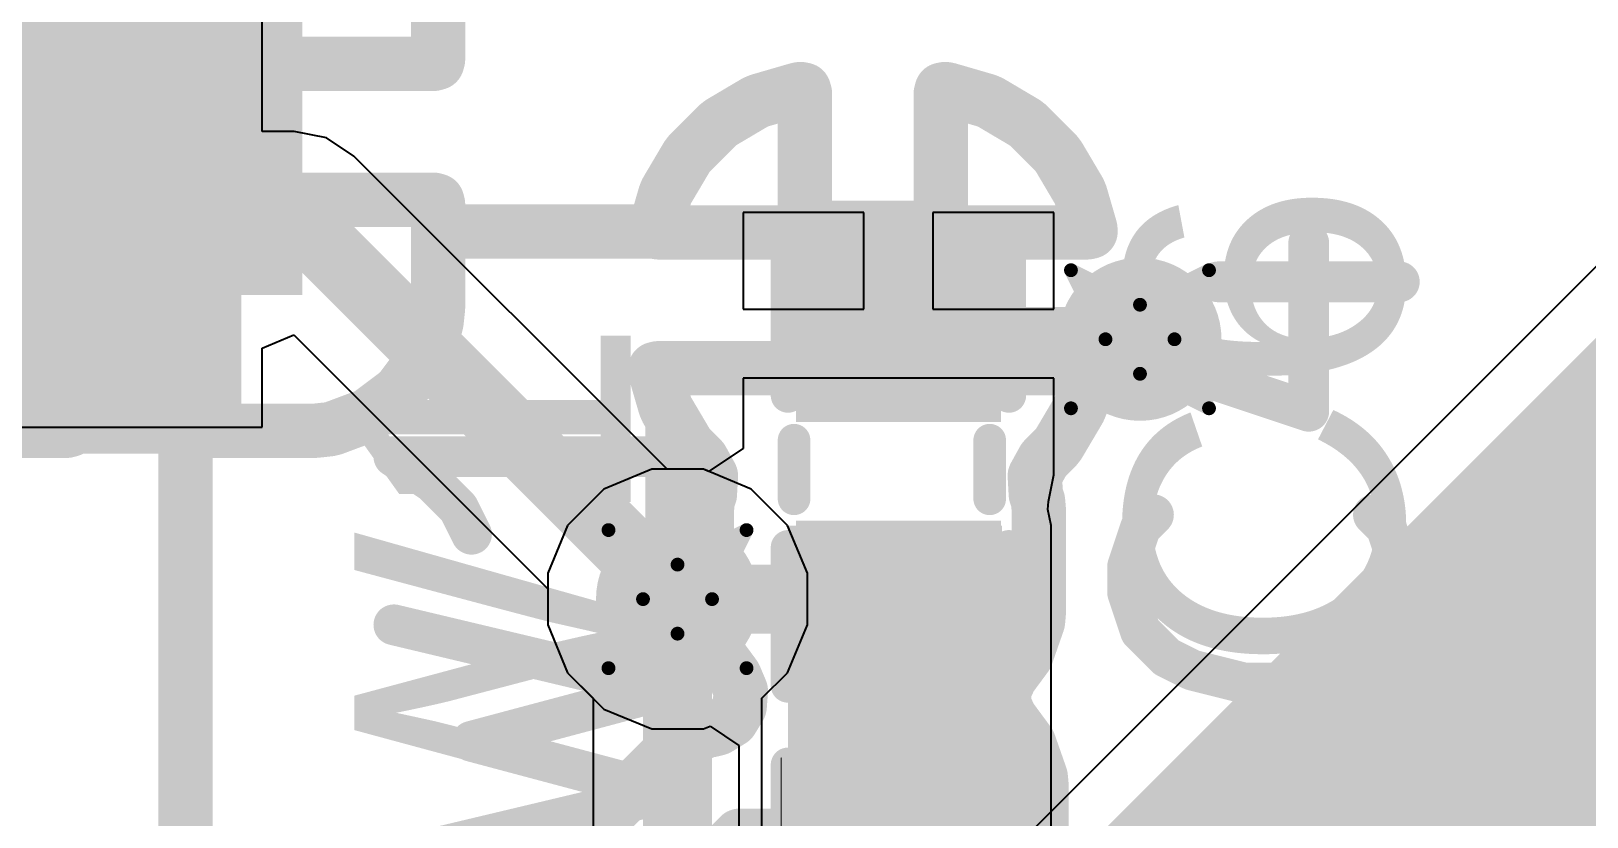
# Model space of a CAD drawing. Header units: inches. Extents: x 0 to 12.4, y -0.6 to 2.2.
# Drawn here: x 0.1153 to 0.3407, y 0.5648 to 0.6786 of the extents above; entities that cross this region are included whole.
import ezdxf

# ---------------------------------------------------------------- set-up
doc = ezdxf.new("R2010")
doc.units = ezdxf.units.IN
doc.header["$MEASUREMENT"] = 0
for name, color, linetype in [('Bottom Layer', 5, 'Continuous'), ('Dimension', 6, 'Continuous'), ('Drill Drawing', 1, 'Continuous'), ('Mechanical 4', 56, 'Continuous'), ('Top Layer', 1, 'Continuous'), ('Top Overlay', 2, 'Continuous'), ('Top Paste', 8, 'Continuous'), ('Top Solder', 216, 'Continuous'), ('Via Holes', 16, 'Continuous')]:
    doc.layers.add(name, color=color, linetype=linetype)
doc.styles.add('Arial', font='', dxfattribs={"height": 0.2})
doc.styles.get('Arial').set_extended_font_data('Arial')

# ---------------------------------------------------------------- blocks, each defined once
blk = doc.blocks.new('YTS_B003_2A_18')
at = {"layer": 'Top Layer'}
blk.add_hatch(color=1, dxfattribs=at).paths.add_polyline_path([(0.05905515, -0.02066925), (0.10629925, -0.02066925), (0.10629925, -0.06791335), (0.05905515, -0.06791335)])
at = {"layer": 'Top Paste'}
blk.add_hatch(color=8, dxfattribs=at).paths.add_polyline_path([(0.05905515, -0.02066925), (0.10629925, -0.02066925), (0.10629925, -0.06791335), (0.05905515, -0.06791335)])
at = {"layer": 'Top Solder'}
blk.add_hatch(color=216, dxfattribs=at).paths.add_polyline_path([(0.05505515, -0.01666925), (0.11029925, -0.01666925), (0.11029925, -0.07191335), (0.05505515, -0.07191335)])
blk = doc.blocks.new('R___0402_23')
at = {"layer": 'Top Layer'}
for points in [[(-0.0275, -0.0125), (-0.0275, 0.0125), (-0.0095, 0.0125), (-0.0095, -0.0125)], [(0.0095, -0.0125), (0.0095, 0.0125), (0.0275, 0.0125), (0.0275, -0.0125)]]:
    blk.add_hatch(color=1, dxfattribs=at).paths.add_polyline_path(points)
at = {"layer": 'Top Paste'}
for points in [[(-0.0275, -0.0125), (-0.0275, 0.0125), (-0.0095, 0.0125), (-0.0095, -0.0125)], [(0.0095, -0.0125), (0.0095, 0.0125), (0.0275, 0.0125), (0.0275, -0.0125)]]:
    blk.add_hatch(color=8, dxfattribs=at).paths.add_polyline_path(points)
at = {"layer": 'Top Solder'}
for points in [[(-0.0296654, -0.0146654), (-0.0296654, 0.0146654), (-0.0073346, 0.0146654), (-0.0073346, -0.0146654)], [(0.0073346, -0.0146654), (0.0073346, 0.0146654), (0.0296654, 0.0146654), (0.0296654, -0.0146654)]]:
    blk.add_hatch(color=216, dxfattribs=at).paths.add_polyline_path(points)
at = {"layer": 'Top Overlay'}
for points, const_width in [([(-0.031, -0.016), (-0.031, 0.016)], 0.005), ([(0.031, 0.016), (-0.031, 0.016)], 0.005), ([(0.031, -0.016), (0.031, 0.016)], 0.005), ([(0.031, -0.016), (-0.031, -0.016)], 0.005), ([(0.032, -0.017), (-0.032, -0.017)], 0.000127)]:
    blk.add_lwpolyline(points, dxfattribs=dict(at, const_width=const_width))
for points, const_width in [([(-0.03225, 0.016, 1), (-0.02975, 0.016, 1)], 0.0025), ([(-0.03225, 0.016, 1), (-0.02975, 0.016, 1)], 0.0025), ([(0.02975, 0.016, 1), (0.03225, 0.016, 1)], 0.0025), ([(0.02975, 0.016, 1), (0.03225, 0.016, 1)], 0.0025), ([(-0.03225, -0.016, 1), (-0.02975, -0.016, 1)], 0.0025), ([(-0.03225, -0.016, 1), (-0.02975, -0.016, 1)], 0.0025), ([(0.02975, -0.016, 1), (0.03225, -0.016, 1)], 0.0025), ([(0.02975, -0.016, 1), (0.03225, -0.016, 1)], 0.0025), ([(-0.0320317, -0.017, 1), (-0.0319683, -0.017, 1)], 6.35e-05), ([(0.0319683, -0.017, 1), (0.0320317, -0.017, 1)], 6.35e-05)]:
    blk.add_lwpolyline(points, format="xyb", close=True, dxfattribs=dict(at, const_width=const_width))
blk = doc.blocks.new('C___0402_63')
at = {"layer": 'Top Layer'}
for points in [[(-0.0275, -0.0125), (-0.0275, 0.0125), (-0.0095, 0.0125), (-0.0095, -0.0125)], [(0.0095, -0.0125), (0.0095, 0.0125), (0.0275, 0.0125), (0.0275, -0.0125)]]:
    blk.add_hatch(color=1, dxfattribs=at).paths.add_polyline_path(points)
at = {"layer": 'Top Paste'}
for points in [[(-0.0275, -0.0125), (-0.0275, 0.0125), (-0.0095, 0.0125), (-0.0095, -0.0125)], [(0.0095, -0.0125), (0.0095, 0.0125), (0.0275, 0.0125), (0.0275, -0.0125)]]:
    blk.add_hatch(color=8, dxfattribs=at).paths.add_polyline_path(points)
at = {"layer": 'Top Solder'}
for points in [[(-0.0298622, -0.0148622), (-0.0298622, 0.0148622), (-0.0071378, 0.0148622), (-0.0071378, -0.0148622)], [(0.0071378, -0.0148622), (0.0071378, 0.0148622), (0.0298622, 0.0148622), (0.0298622, -0.0148622)]]:
    blk.add_hatch(color=216, dxfattribs=at).paths.add_polyline_path(points)
at = {"layer": 'Top Overlay', "const_width": 0.005}
for points in [[(-0.011, 0.016), (-0.031, 0.016)], [(-0.031, -0.016), (-0.031, 0.016)], [(0.031, 0.016), (0.011, 0.016)], [(0.031, -0.016), (0.031, 0.016)], [(-0.011, -0.016), (-0.031, -0.016)], [(0.031, -0.016), (0.011, -0.016)]]:
    blk.add_lwpolyline(points, dxfattribs=at)
at = {"layer": 'Top Overlay', "const_width": 0.0025}
for points in [[(-0.03225, 0.016, 1), (-0.02975, 0.016, 1)], [(-0.03225, 0.016, 1), (-0.02975, 0.016, 1)], [(-0.01225, 0.016, 1), (-0.00975, 0.016, 1)], [(0.00975, 0.016, 1), (0.01225, 0.016, 1)], [(0.02975, 0.016, 1), (0.03225, 0.016, 1)], [(0.02975, 0.016, 1), (0.03225, 0.016, 1)], [(-0.03225, -0.016, 1), (-0.02975, -0.016, 1)], [(-0.03225, -0.016, 1), (-0.02975, -0.016, 1)], [(-0.01225, -0.016, 1), (-0.00975, -0.016, 1)], [(0.00975, -0.016, 1), (0.01225, -0.016, 1)], [(0.02975, -0.016, 1), (0.03225, -0.016, 1)], [(0.02975, -0.016, 1), (0.03225, -0.016, 1)]]:
    blk.add_lwpolyline(points, format="xyb", close=True, dxfattribs=at)

msp = doc.modelspace()

# ---------------------------------------------------------------- hatches: boundary and pattern name
at = {"layer": 'Bottom Layer'}
h = msp.add_hatch(color=5, dxfattribs=at)
edge = h.paths.add_edge_path()
edge.add_arc((0.276, 0.634), 0.011811, 0, 360)
h = msp.add_hatch(color=5, dxfattribs=at)
edge = h.paths.add_edge_path()
edge.add_arc((0.209, 0.5963582), 0.011811, 0, 360)
at = {"layer": 'Dimension'}
msp.add_hatch(color=6, dxfattribs=at).paths.add_polyline_path([(0.10737605, 0.68767385), (0.15462015, 0.68767385), (0.15462015, 0.64042975), (0.10737605, 0.64042975)])
msp.add_hatch(color=6, dxfattribs=at).paths.add_polyline_path([(0.10737605, 0.68767385), (0.15462015, 0.68767385), (0.15462015, 0.64042975), (0.10737605, 0.64042975)])
at = {"layer": 'Top Layer'}
h = msp.add_hatch(color=1, dxfattribs=at)
edge = h.paths.add_edge_path()
edge.add_arc((0.276, 0.634), 0.011811, 0, 360)
h = msp.add_hatch(color=1, dxfattribs=at)
edge = h.paths.add_edge_path()
edge.add_arc((0.209, 0.5963582), 0.011811, 0, 360)
msp.add_hatch(color=1, dxfattribs=at).paths.add_polyline_path([(0.225, 0.549), (0.256, 0.549), (0.256, 0.607), (0.225, 0.607)])
at = {"layer": 'Via Holes'}
h = msp.add_hatch(color=7, dxfattribs=at)
edge = h.paths.add_edge_path()
edge.add_arc((0.276, 0.634), 0.0059055, 0, 360)
h = msp.add_hatch(color=7, dxfattribs=at)
edge = h.paths.add_edge_path()
edge.add_arc((0.209, 0.5963582), 0.0059055, 0, 360)

# ---------------------------------------------------------------- linework, layer by layer
at = {"layer": 'Bottom Layer'}
for p, q in [((0.4781573, 0.7806371), (0.2458914, 0.5483712)), ((0.2052583, 0.6151692), (0.1983444, 0.6123054)), ((0.2127417, 0.6151692), (0.2052583, 0.6151692)), ((0.2196556, 0.6123054), (0.2127417, 0.6151692)), ((0.1983444, 0.6123054), (0.1930528, 0.6070138)), ((0.2249472, 0.6070138), (0.2196556, 0.6123054)), ((0.1930528, 0.6070138), (0.190189, 0.6000999)), ((0.227811, 0.6000999), (0.2249472, 0.6070138)), ((0.190189, 0.6000999), (0.190189, 0.5926165)), ((0.227811, 0.5926165), (0.227811, 0.6000999)), ((0.190189, 0.5926165), (0.1930528, 0.5857026)), ((0.2249472, 0.5857026), (0.227811, 0.5926165)), ((0.1930528, 0.5857026), (0.1967649, 0.5819905)), ((0.2212351, 0.5819905), (0.2249472, 0.5857026)), ((0.1967649, 0.5819905), (0.1967649, 0.395)), ((0.2212351, 0.4000679), (0.2212351, 0.5819905))]:
    msp.add_line(p, q, dxfattribs=at)
for points, const_width in [([(0.2719431, 0.5223195), (0.515, 0.7653764)], 0.0590551), ([(0.209, 0.395), (0.209, 0.5963582)], 0.01)]:
    msp.add_lwpolyline(points, dxfattribs=dict(at, const_width=const_width))
at = {"layer": 'Bottom Layer', "const_width": 0.005}
msp.add_lwpolyline([(0.2065, 0.5963582, 1), (0.2115, 0.5963582, 1)], format="xyb", close=True, dxfattribs=at)
at = {"layer": 'Dimension', "const_width": 0.007874}
for points in [[(0.1211557, 0.674537), (0.1211557, 0.7067161)], [(0.1408407, 0.674537), (0.1408407, 0.7067161)], [(0.1743053, 0.674537), (0.1743053, 0.6894265)], [(0.1210198, 0.6740301), (0.1211557, 0.674537)], [(0.1211557, 0.674537), (0.1408407, 0.674537)], [(0.1211557, 0.674537), (0.1408407, 0.674537)], [(0.1408407, 0.674537), (0.1409765, 0.6740301)], [(0.1741694, 0.6740301), (0.1743053, 0.674537)], [(0.0883339, 0.6738943), (0.1205129, 0.6738943)], [(0.1205129, 0.6738943), (0.1210198, 0.6740301)], [(0.1409765, 0.6740301), (0.1414835, 0.6738943)], [(0.1414835, 0.6738943), (0.1736625, 0.6738943)], [(0.1736625, 0.6738943), (0.1741694, 0.6740301)], [(0.220813, 0.6685482), (0.2263917, 0.6701689)], [(0.2263917, 0.6701689), (0.2268086, 0.670245)], [(0.2268086, 0.670245), (0.2273089, 0.6701455)], [(0.2273089, 0.6701455), (0.2274549, 0.669628)], [(0.2471399, 0.6696282), (0.2472858, 0.6701456)], [(0.2472858, 0.6701456), (0.2477862, 0.6702451)], [(0.2477862, 0.6702451), (0.248203, 0.6701689)], [(0.248203, 0.6701689), (0.2537817, 0.6685482)], [(0.2153029, 0.6653782), (0.2202537, 0.6683061)], [(0.2202537, 0.6683061), (0.220813, 0.6685482)], [(0.2274549, 0.6501276), (0.2274549, 0.669628)], [(0.2471399, 0.6501276), (0.2471399, 0.6696282)], [(0.2537817, 0.6685482), (0.2543411, 0.6683061)], [(0.2543411, 0.6683061), (0.2592919, 0.6653782)], [(0.2107541, 0.6609374), (0.2148211, 0.6650045)], [(0.2148211, 0.6650045), (0.2153029, 0.6653782)], [(0.2592919, 0.6653782), (0.2597736, 0.6650045)], [(0.2597736, 0.6650045), (0.2638407, 0.6609374)], [(0.2074524, 0.6555048), (0.2103804, 0.6604557)], [(0.2103804, 0.6604557), (0.2107541, 0.6609374)], [(0.2638407, 0.6609374), (0.2642144, 0.6604557)], [(0.2642144, 0.6604557), (0.2671423, 0.6555048)], [(0.2057824, 0.6500304), (0.2072105, 0.6549457)], [(0.2072105, 0.6549457), (0.2074524, 0.6555048)], [(0.2671423, 0.6555048), (0.2673843, 0.6549457)], [(0.2673843, 0.6549457), (0.2688123, 0.6500304)], [(0.0883339, 0.6542092), (0.1205129, 0.6542092)], [(0.1205129, 0.6542092), (0.1210198, 0.6540734)], [(0.1210198, 0.6540734), (0.1211557, 0.6535665)], [(0.1211557, 0.6213874), (0.1211557, 0.6535665)], [(0.1408407, 0.6535665), (0.1409765, 0.6540734)], [(0.1408407, 0.6213874), (0.1408407, 0.6535665)], [(0.1409765, 0.6540734), (0.1414835, 0.6542092)], [(0.1414835, 0.6542092), (0.1736625, 0.6542092)], [(0.1736625, 0.6542092), (0.1741694, 0.6540734)], [(0.1741694, 0.6540734), (0.1743053, 0.6535665)], [(0.1743053, 0.6495868), (0.1743053, 0.6535665)], [(0.2057598, 0.6495868), (0.2057824, 0.6500304)], [(0.227319, 0.6496207), (0.2274549, 0.6501276)], [(0.2274549, 0.6501276), (0.2471399, 0.6501276)], [(0.2274549, 0.6501276), (0.2471399, 0.6501276)], [(0.2471399, 0.6501276), (0.2472757, 0.6496207)], [(0.2688123, 0.6500304), (0.268835, 0.6495868)], [(0.1743053, 0.638677), (0.1743053, 0.6495868)], [(0.1743053, 0.6495868), (0.2057598, 0.6495868)], [(0.1743053, 0.6495868), (0.2057598, 0.6495868)], [(0.2057598, 0.6495868), (0.2061921, 0.6494848)], [(0.2061921, 0.6494848), (0.2268121, 0.6494848)], [(0.2268121, 0.6494848), (0.227319, 0.6496207)], [(0.2472757, 0.6496207), (0.2477827, 0.6494848)], [(0.2477827, 0.6494848), (0.2684027, 0.6494848)], [(0.2684027, 0.6494848), (0.268835, 0.6495868)], [(0.1742913, 0.6384173), (0.1743053, 0.638677)], [(0.1739465, 0.6359163), (0.1740858, 0.6365058)], [(0.1740858, 0.6365058), (0.1742913, 0.6384173)], [(0.1721971, 0.6312259), (0.1739465, 0.6359163)], [(0.1688919, 0.6266465), (0.1718658, 0.6306191)], [(0.1718658, 0.6306191), (0.1721971, 0.6312259)], [(0.2057598, 0.6296978), (0.2061921, 0.6297998)], [(0.2057598, 0.6296978), (0.2057824, 0.6292542)], [(0.2061921, 0.6297998), (0.2684027, 0.6297998)], [(0.2684027, 0.6297998), (0.268835, 0.6296978)], [(0.2688123, 0.6292542), (0.268835, 0.6296978)], [(0.2057824, 0.6292542), (0.2072105, 0.6243389)], [(0.2673843, 0.6243389), (0.2688123, 0.6292542)], [(0.1644308, 0.6231841), (0.1684034, 0.626158)], [(0.1684034, 0.626158), (0.1688919, 0.6266465)], [(0.1591337, 0.6211034), (0.1638241, 0.6228528)], [(0.1638241, 0.6228528), (0.1644308, 0.6231841)], [(0.2072105, 0.6243389), (0.2074524, 0.6237798)], [(0.2074524, 0.6237798), (0.2103804, 0.6188289)], [(0.2642143, 0.6188287), (0.2671423, 0.6237798)], [(0.2671423, 0.6237798), (0.2673843, 0.6243389)], [(0.1084403, 0.6207446), (0.1205129, 0.6207446)], [(0.1205129, 0.6207446), (0.1210198, 0.6208805)], [(0.1210198, 0.6208805), (0.1211557, 0.6213874)], [(0.1211557, 0.6213874), (0.1408407, 0.6213874)], [(0.1211557, 0.6213874), (0.1408407, 0.6213874)], [(0.1408407, 0.6213874), (0.1409765, 0.6208805)], [(0.1409765, 0.6208805), (0.1414835, 0.6207446)], [(0.1414835, 0.6207446), (0.1563729, 0.6207446)], [(0.1563729, 0.6207446), (0.1566326, 0.6207586)], [(0.1566326, 0.6207586), (0.1585441, 0.6209641)], [(0.1585441, 0.6209641), (0.1591337, 0.6211034)], [(0.2103804, 0.6188289), (0.2107541, 0.6183472)], [(0.2107541, 0.6183472), (0.2125273, 0.6165739)], [(0.2620675, 0.6165739), (0.2638408, 0.6183472)], [(0.2638408, 0.6183472), (0.2642143, 0.6188287)], [(0.2125273, 0.6165739), (0.2138348, 0.6142082)], [(0.26076, 0.6142082), (0.2620675, 0.6165739)], [(0.2136833, 0.6115095), (0.2138348, 0.6142082)], [(0.26076, 0.6142082), (0.2609115, 0.6115095)], [(0.2134698, 0.6108997), (0.2136833, 0.6115095)], [(0.2609115, 0.6115095), (0.261223, 0.6106194)], [(0.213262, 0.609448), (0.2132726, 0.6095611)], [(0.213262, 0.594246), (0.213262, 0.609448)], [(0.2132726, 0.6095617), (0.2133441, 0.6103237)], [(0.2132726, 0.6095611), (0.2132726, 0.6095617)], [(0.2133441, 0.610324), (0.2133718, 0.6106194)], [(0.2133441, 0.6103237), (0.2133441, 0.610324)], [(0.2133718, 0.6106194), (0.2134698, 0.6108994)], [(0.2134698, 0.6108994), (0.2134698, 0.6108997)], [(0.261223, 0.6106194), (0.2613328, 0.609448)], [(0.2613328, 0.594246), (0.2613328, 0.609448)], [(0.2372974, 0.5620832), (0.2372974, 0.601847)], [(0.213262, 0.594246), (0.2132726, 0.5941329)], [(0.2132726, 0.5941324), (0.2132726, 0.5941329)], [(0.2132726, 0.5941324), (0.2133441, 0.5933706)], [(0.2133441, 0.5933706), (0.2133718, 0.5930746)], [(0.261223, 0.5930746), (0.2613328, 0.594246)], [(0.2133718, 0.5930746), (0.2134699, 0.5927942)], [(0.2134699, 0.5927942), (0.21347, 0.5927941)], [(0.21347, 0.5927941), (0.2136779, 0.5921999)], [(0.2136779, 0.5921999), (0.2150985, 0.58814)], [(0.2594963, 0.58814), (0.261223, 0.5930746)], [(0.2150985, 0.58814), (0.2153157, 0.5878457)], [(0.2153157, 0.5878457), (0.2172811, 0.5851827)], [(0.2571787, 0.5849999), (0.2594963, 0.58814)], [(0.2172811, 0.5851827), (0.2181706, 0.5830745)], [(0.2563341, 0.583128), (0.2571787, 0.5849999)], [(0.2180017, 0.5807925), (0.2181706, 0.5830745)], [(0.2563341, 0.5810741), (0.2563341, 0.583128)], [(0.2168116, 0.5788382), (0.2180017, 0.5807925)], [(0.2563341, 0.5810741), (0.2571788, 0.579202)], [(0.2146792, 0.5775815), (0.2148618, 0.5776408)], [(0.2148618, 0.5776408), (0.2168116, 0.5788382)], [(0.2571788, 0.579202), (0.2599108, 0.5755003)], [(0.2089651, 0.5751732), (0.2094, 0.5753948)], [(0.2094, 0.5753948), (0.2100524, 0.5757946)], [(0.2100524, 0.5757946), (0.2104476, 0.5760817)], [(0.2104476, 0.5760817), (0.2104479, 0.5760819)], [(0.2104479, 0.5760819), (0.2107585, 0.5763075)], [(0.2107585, 0.5763075), (0.2111236, 0.5764261)], [(0.2111236, 0.5764261), (0.2111239, 0.5764263)], [(0.2111239, 0.5764263), (0.2115883, 0.5765772)], [(0.2115883, 0.5765772), (0.2122955, 0.5768701)], [(0.2122955, 0.5768701), (0.2127304, 0.5770917)], [(0.2127304, 0.5770917), (0.2127305, 0.5770918)], [(0.2127305, 0.5770918), (0.2130728, 0.5772661)], [(0.2130728, 0.5772661), (0.2134521, 0.5773263)], [(0.2134521, 0.5773263), (0.2134525, 0.5773263)], [(0.2134525, 0.5773263), (0.2139345, 0.5774027)], [(0.2139345, 0.5774027), (0.2146792, 0.5775815)], [(0.2599108, 0.5755003), (0.2616179, 0.5706218)], [(0.1668701, 0.5332462), (0.2077341, 0.5741102)], [(0.2077341, 0.5741102), (0.2077342, 0.5741103)], [(0.2077342, 0.5741103), (0.2083507, 0.5747269)], [(0.2083507, 0.5747269), (0.208351, 0.5747271)], [(0.208351, 0.5747271), (0.2086225, 0.5749986)], [(0.2086225, 0.5749986), (0.2089648, 0.575173)], [(0.2089648, 0.575173), (0.2089651, 0.5751732)], [(0.2616179, 0.5706218), (0.2617265, 0.5694634)], [(0.2617265, 0.554703), (0.2617265, 0.5694634)], [(0.1546202, 0.4986974), (0.2180061, 0.5620832)], [(0.2180061, 0.5620832), (0.2372974, 0.5620832)]]:
    msp.add_lwpolyline(points, dxfattribs=at)
at = {"layer": 'Dimension', "const_width": 0.003937}
for points in [[(0.1191872, 0.674537, 1), (0.1231242, 0.674537, 1)], [(0.1191872, 0.674537, 1), (0.1231242, 0.674537, 1)], [(0.1191872, 0.674537, 1), (0.1231242, 0.674537, 1)], [(0.1191872, 0.674537, 1), (0.1231242, 0.674537, 1)], [(0.1388722, 0.674537, 1), (0.1428092, 0.674537, 1)], [(0.1388722, 0.674537, 1), (0.1428092, 0.674537, 1)], [(0.1388722, 0.674537, 1), (0.1428092, 0.674537, 1)], [(0.1388722, 0.674537, 1), (0.1428092, 0.674537, 1)], [(0.1723368, 0.674537, 1), (0.1762738, 0.674537, 1)], [(0.1723368, 0.674537, 1), (0.1762738, 0.674537, 1)], [(0.1185444, 0.6738943, 1), (0.1224814, 0.6738943, 1)], [(0.1185444, 0.6738943, 1), (0.1224814, 0.6738943, 1)], [(0.1190513, 0.6740301, 1), (0.1229883, 0.6740301, 1)], [(0.1190513, 0.6740301, 1), (0.1229883, 0.6740301, 1)], [(0.139008, 0.6740301, 1), (0.142945, 0.6740301, 1)], [(0.139008, 0.6740301, 1), (0.142945, 0.6740301, 1)], [(0.139515, 0.6738943, 1), (0.143452, 0.6738943, 1)], [(0.139515, 0.6738943, 1), (0.143452, 0.6738943, 1)], [(0.171694, 0.6738943, 1), (0.175631, 0.6738943, 1)], [(0.171694, 0.6738943, 1), (0.175631, 0.6738943, 1)], [(0.1722009, 0.6740301, 1), (0.1761379, 0.6740301, 1)], [(0.1722009, 0.6740301, 1), (0.1761379, 0.6740301, 1)], [(0.2244232, 0.6701689, 1), (0.2283602, 0.6701689, 1)], [(0.2244232, 0.6701689, 1), (0.2283602, 0.6701689, 1)], [(0.2248401, 0.670245, 1), (0.2287771, 0.670245, 1)], [(0.2248401, 0.670245, 1), (0.2287771, 0.670245, 1)], [(0.2253404, 0.6701455, 1), (0.2292774, 0.6701455, 1)], [(0.2253404, 0.6701455, 1), (0.2292774, 0.6701455, 1)], [(0.2453173, 0.6701456, 1), (0.2492543, 0.6701456, 1)], [(0.2453173, 0.6701456, 1), (0.2492543, 0.6701456, 1)], [(0.2458177, 0.6702451, 1), (0.2497547, 0.6702451, 1)], [(0.2458177, 0.6702451, 1), (0.2497547, 0.6702451, 1)], [(0.2462345, 0.6701689, 1), (0.2501715, 0.6701689, 1)], [(0.2462345, 0.6701689, 1), (0.2501715, 0.6701689, 1)], [(0.2182852, 0.6683061, 1), (0.2222222, 0.6683061, 1)], [(0.2182852, 0.6683061, 1), (0.2222222, 0.6683061, 1)], [(0.2188445, 0.6685482, 1), (0.2227815, 0.6685482, 1)], [(0.2188445, 0.6685482, 1), (0.2227815, 0.6685482, 1)], [(0.2254864, 0.669628, 1), (0.2294234, 0.669628, 1)], [(0.2254864, 0.669628, 1), (0.2294234, 0.669628, 1)], [(0.2451714, 0.6696282, 1), (0.2491084, 0.6696282, 1)], [(0.2451714, 0.6696282, 1), (0.2491084, 0.6696282, 1)], [(0.2518132, 0.6685482, 1), (0.2557502, 0.6685482, 1)], [(0.2518132, 0.6685482, 1), (0.2557502, 0.6685482, 1)], [(0.2523726, 0.6683061, 1), (0.2563096, 0.6683061, 1)], [(0.2523726, 0.6683061, 1), (0.2563096, 0.6683061, 1)], [(0.2128526, 0.6650045, 1), (0.2167896, 0.6650045, 1)], [(0.2128526, 0.6650045, 1), (0.2167896, 0.6650045, 1)], [(0.2133344, 0.6653782, 1), (0.2172714, 0.6653782, 1)], [(0.2133344, 0.6653782, 1), (0.2172714, 0.6653782, 1)], [(0.2573234, 0.6653782, 1), (0.2612604, 0.6653782, 1)], [(0.2573234, 0.6653782, 1), (0.2612604, 0.6653782, 1)], [(0.2578051, 0.6650045, 1), (0.2617421, 0.6650045, 1)], [(0.2578051, 0.6650045, 1), (0.2617421, 0.6650045, 1)], [(0.2084119, 0.6604557, 1), (0.2123489, 0.6604557, 1)], [(0.2084119, 0.6604557, 1), (0.2123489, 0.6604557, 1)], [(0.2087856, 0.6609374, 1), (0.2127226, 0.6609374, 1)], [(0.2087856, 0.6609374, 1), (0.2127226, 0.6609374, 1)], [(0.2618722, 0.6609374, 1), (0.2658092, 0.6609374, 1)], [(0.2618722, 0.6609374, 1), (0.2658092, 0.6609374, 1)], [(0.2622459, 0.6604557, 1), (0.2661829, 0.6604557, 1)], [(0.2622459, 0.6604557, 1), (0.2661829, 0.6604557, 1)], [(0.205242, 0.6549457, 1), (0.209179, 0.6549457, 1)], [(0.205242, 0.6549457, 1), (0.209179, 0.6549457, 1)], [(0.2054839, 0.6555048, 1), (0.2094209, 0.6555048, 1)], [(0.2054839, 0.6555048, 1), (0.2094209, 0.6555048, 1)], [(0.2651738, 0.6555048, 1), (0.2691108, 0.6555048, 1)], [(0.2651738, 0.6555048, 1), (0.2691108, 0.6555048, 1)], [(0.2654158, 0.6549457, 1), (0.2693528, 0.6549457, 1)], [(0.2654158, 0.6549457, 1), (0.2693528, 0.6549457, 1)], [(0.1185444, 0.6542092, 1), (0.1224814, 0.6542092, 1)], [(0.1185444, 0.6542092, 1), (0.1224814, 0.6542092, 1)], [(0.1190513, 0.6540734, 1), (0.1229883, 0.6540734, 1)], [(0.1190513, 0.6540734, 1), (0.1229883, 0.6540734, 1)], [(0.1191872, 0.6535665, 1), (0.1231242, 0.6535665, 1)], [(0.1191872, 0.6535665, 1), (0.1231242, 0.6535665, 1)], [(0.1388722, 0.6535665, 1), (0.1428092, 0.6535665, 1)], [(0.1388722, 0.6535665, 1), (0.1428092, 0.6535665, 1)], [(0.139008, 0.6540734, 1), (0.142945, 0.6540734, 1)], [(0.139008, 0.6540734, 1), (0.142945, 0.6540734, 1)], [(0.139515, 0.6542092, 1), (0.143452, 0.6542092, 1)], [(0.139515, 0.6542092, 1), (0.143452, 0.6542092, 1)], [(0.171694, 0.6542092, 1), (0.175631, 0.6542092, 1)], [(0.171694, 0.6542092, 1), (0.175631, 0.6542092, 1)], [(0.1722009, 0.6540734, 1), (0.1761379, 0.6540734, 1)], [(0.1722009, 0.6540734, 1), (0.1761379, 0.6540734, 1)], [(0.1723368, 0.6535665, 1), (0.1762738, 0.6535665, 1)], [(0.1723368, 0.6535665, 1), (0.1762738, 0.6535665, 1)], [(0.2038139, 0.6500304, 1), (0.2077509, 0.6500304, 1)], [(0.2038139, 0.6500304, 1), (0.2077509, 0.6500304, 1)], [(0.2254864, 0.6501276, 1), (0.2294234, 0.6501276, 1)], [(0.2254864, 0.6501276, 1), (0.2294234, 0.6501276, 1)], [(0.2254864, 0.6501276, 1), (0.2294234, 0.6501276, 1)], [(0.2254864, 0.6501276, 1), (0.2294234, 0.6501276, 1)], [(0.2451714, 0.6501276, 1), (0.2491084, 0.6501276, 1)], [(0.2451714, 0.6501276, 1), (0.2491084, 0.6501276, 1)], [(0.2451714, 0.6501276, 1), (0.2491084, 0.6501276, 1)], [(0.2451714, 0.6501276, 1), (0.2491084, 0.6501276, 1)], [(0.2668438, 0.6500304, 1), (0.2707808, 0.6500304, 1)], [(0.2668438, 0.6500304, 1), (0.2707808, 0.6500304, 1)], [(0.1723368, 0.6495868, 1), (0.1762738, 0.6495868, 1)], [(0.1723368, 0.6495868, 1), (0.1762738, 0.6495868, 1)], [(0.1723368, 0.6495868, 1), (0.1762738, 0.6495868, 1)], [(0.1723368, 0.6495868, 1), (0.1762738, 0.6495868, 1)], [(0.2037913, 0.6495868, 1), (0.2077283, 0.6495868, 1)], [(0.2037913, 0.6495868, 1), (0.2077283, 0.6495868, 1)], [(0.2037913, 0.6495868, 1), (0.2077283, 0.6495868, 1)], [(0.2037913, 0.6495868, 1), (0.2077283, 0.6495868, 1)], [(0.2042236, 0.6494848, 1), (0.2081606, 0.6494848, 1)], [(0.2042236, 0.6494848, 1), (0.2081606, 0.6494848, 1)], [(0.2248436, 0.6494848, 1), (0.2287806, 0.6494848, 1)], [(0.2248436, 0.6494848, 1), (0.2287806, 0.6494848, 1)], [(0.2253505, 0.6496207, 1), (0.2292875, 0.6496207, 1)], [(0.2253505, 0.6496207, 1), (0.2292875, 0.6496207, 1)], [(0.2453072, 0.6496207, 1), (0.2492442, 0.6496207, 1)], [(0.2453072, 0.6496207, 1), (0.2492442, 0.6496207, 1)], [(0.2458142, 0.6494848, 1), (0.2497512, 0.6494848, 1)], [(0.2458142, 0.6494848, 1), (0.2497512, 0.6494848, 1)], [(0.2664342, 0.6494848, 1), (0.2703712, 0.6494848, 1)], [(0.2664342, 0.6494848, 1), (0.2703712, 0.6494848, 1)], [(0.2668665, 0.6495868, 1), (0.2708035, 0.6495868, 1)], [(0.2668665, 0.6495868, 1), (0.2708035, 0.6495868, 1)], [(0.1723368, 0.638677, 1), (0.1762738, 0.638677, 1)], [(0.1723368, 0.638677, 1), (0.1762738, 0.638677, 1)], [(0.1721173, 0.6365058, 1), (0.1760543, 0.6365058, 1)], [(0.1721173, 0.6365058, 1), (0.1760543, 0.6365058, 1)], [(0.1723228, 0.6384173, 1), (0.1762598, 0.6384173, 1)], [(0.1723228, 0.6384173, 1), (0.1762598, 0.6384173, 1)], [(0.171978, 0.6359163, 1), (0.175915, 0.6359163, 1)], [(0.171978, 0.6359163, 1), (0.175915, 0.6359163, 1)], [(0.1698973, 0.6306191, 1), (0.1738343, 0.6306191, 1)], [(0.1698973, 0.6306191, 1), (0.1738343, 0.6306191, 1)], [(0.1702286, 0.6312259, 1), (0.1741656, 0.6312259, 1)], [(0.1702286, 0.6312259, 1), (0.1741656, 0.6312259, 1)], [(0.2037913, 0.6296978, 1), (0.2077283, 0.6296978, 1)], [(0.2037913, 0.6296978, 1), (0.2077283, 0.6296978, 1)], [(0.2042236, 0.6297998, 1), (0.2081606, 0.6297998, 1)], [(0.2042236, 0.6297998, 1), (0.2081606, 0.6297998, 1)], [(0.2664342, 0.6297998, 1), (0.2703712, 0.6297998, 1)], [(0.2664342, 0.6297998, 1), (0.2703712, 0.6297998, 1)], [(0.2668665, 0.6296978, 1), (0.2708035, 0.6296978, 1)], [(0.2668665, 0.6296978, 1), (0.2708035, 0.6296978, 1)], [(0.2038139, 0.6292542, 1), (0.2077509, 0.6292542, 1)], [(0.2038139, 0.6292542, 1), (0.2077509, 0.6292542, 1)], [(0.2668438, 0.6292542, 1), (0.2707808, 0.6292542, 1)], [(0.2668438, 0.6292542, 1), (0.2707808, 0.6292542, 1)], [(0.1664349, 0.626158, 1), (0.1703719, 0.626158, 1)], [(0.1664349, 0.626158, 1), (0.1703719, 0.626158, 1)], [(0.1669234, 0.6266465, 1), (0.1708604, 0.6266465, 1)], [(0.1669234, 0.6266465, 1), (0.1708604, 0.6266465, 1)], [(0.1618556, 0.6228528, 1), (0.1657926, 0.6228528, 1)], [(0.1618556, 0.6228528, 1), (0.1657926, 0.6228528, 1)], [(0.1624623, 0.6231841, 1), (0.1663993, 0.6231841, 1)], [(0.1624623, 0.6231841, 1), (0.1663993, 0.6231841, 1)], [(0.205242, 0.6243389, 1), (0.209179, 0.6243389, 1)], [(0.205242, 0.6243389, 1), (0.209179, 0.6243389, 1)], [(0.2054839, 0.6237798, 1), (0.2094209, 0.6237798, 1)], [(0.2054839, 0.6237798, 1), (0.2094209, 0.6237798, 1)], [(0.2651738, 0.6237798, 1), (0.2691108, 0.6237798, 1)], [(0.2651738, 0.6237798, 1), (0.2691108, 0.6237798, 1)], [(0.2654158, 0.6243389, 1), (0.2693528, 0.6243389, 1)], [(0.2654158, 0.6243389, 1), (0.2693528, 0.6243389, 1)], [(0.1185444, 0.6207446, 1), (0.1224814, 0.6207446, 1)], [(0.1185444, 0.6207446, 1), (0.1224814, 0.6207446, 1)], [(0.1190513, 0.6208805, 1), (0.1229883, 0.6208805, 1)], [(0.1190513, 0.6208805, 1), (0.1229883, 0.6208805, 1)], [(0.1191872, 0.6213874, 1), (0.1231242, 0.6213874, 1)], [(0.1191872, 0.6213874, 1), (0.1231242, 0.6213874, 1)], [(0.1191872, 0.6213874, 1), (0.1231242, 0.6213874, 1)], [(0.1191872, 0.6213874, 1), (0.1231242, 0.6213874, 1)], [(0.1388722, 0.6213874, 1), (0.1428092, 0.6213874, 1)], [(0.1388722, 0.6213874, 1), (0.1428092, 0.6213874, 1)], [(0.1388722, 0.6213874, 1), (0.1428092, 0.6213874, 1)], [(0.1388722, 0.6213874, 1), (0.1428092, 0.6213874, 1)], [(0.139008, 0.6208805, 1), (0.142945, 0.6208805, 1)], [(0.139008, 0.6208805, 1), (0.142945, 0.6208805, 1)], [(0.139515, 0.6207446, 1), (0.143452, 0.6207446, 1)], [(0.139515, 0.6207446, 1), (0.143452, 0.6207446, 1)], [(0.1544044, 0.6207446, 1), (0.1583414, 0.6207446, 1)], [(0.1544044, 0.6207446, 1), (0.1583414, 0.6207446, 1)], [(0.1546641, 0.6207586, 1), (0.1586011, 0.6207586, 1)], [(0.1546641, 0.6207586, 1), (0.1586011, 0.6207586, 1)], [(0.1565756, 0.6209641, 1), (0.1605126, 0.6209641, 1)], [(0.1565756, 0.6209641, 1), (0.1605126, 0.6209641, 1)], [(0.1571652, 0.6211034, 1), (0.1611022, 0.6211034, 1)], [(0.1571652, 0.6211034, 1), (0.1611022, 0.6211034, 1)], [(0.2084119, 0.6188289, 1), (0.2123489, 0.6188289, 1)], [(0.2084119, 0.6188289, 1), (0.2123489, 0.6188289, 1)], [(0.2087856, 0.6183472, 1), (0.2127226, 0.6183472, 1)], [(0.2087856, 0.6183472, 1), (0.2127226, 0.6183472, 1)], [(0.2618723, 0.6183472, 1), (0.2658093, 0.6183472, 1)], [(0.2618723, 0.6183472, 1), (0.2658093, 0.6183472, 1)], [(0.2622458, 0.6188287, 1), (0.2661828, 0.6188287, 1)], [(0.2622458, 0.6188287, 1), (0.2661828, 0.6188287, 1)], [(0.2105588, 0.6165739, 1), (0.2144958, 0.6165739, 1)], [(0.2105588, 0.6165739, 1), (0.2144958, 0.6165739, 1)], [(0.260099, 0.6165739, 1), (0.264036, 0.6165739, 1)], [(0.260099, 0.6165739, 1), (0.264036, 0.6165739, 1)], [(0.2118663, 0.6142082, 1), (0.2158033, 0.6142082, 1)], [(0.2118663, 0.6142082, 1), (0.2158033, 0.6142082, 1)], [(0.2587915, 0.6142082, 1), (0.2627285, 0.6142082, 1)], [(0.2587915, 0.6142082, 1), (0.2627285, 0.6142082, 1)], [(0.2117148, 0.6115095, 1), (0.2156518, 0.6115095, 1)], [(0.2117148, 0.6115095, 1), (0.2156518, 0.6115095, 1)], [(0.258943, 0.6115095, 1), (0.26288, 0.6115095, 1)], [(0.258943, 0.6115095, 1), (0.26288, 0.6115095, 1)], [(0.2112935, 0.609448, 1), (0.2152305, 0.609448, 1)], [(0.2112935, 0.609448, 1), (0.2152305, 0.609448, 1)], [(0.2113041, 0.6095617, 1), (0.2152411, 0.6095617, 1)], [(0.2113041, 0.6095617, 1), (0.2152411, 0.6095617, 1)], [(0.2113041, 0.6095611, 1), (0.2152411, 0.6095611, 1)], [(0.2113041, 0.6095611, 1), (0.2152411, 0.6095611, 1)], [(0.2113756, 0.610324, 1), (0.2153126, 0.610324, 1)], [(0.2113756, 0.610324, 1), (0.2153126, 0.610324, 1)], [(0.2113756, 0.6103237, 1), (0.2153126, 0.6103237, 1)], [(0.2113756, 0.6103237, 1), (0.2153126, 0.6103237, 1)], [(0.2114033, 0.6106194, 1), (0.2153403, 0.6106194, 1)], [(0.2114033, 0.6106194, 1), (0.2153403, 0.6106194, 1)], [(0.2115013, 0.6108997, 1), (0.2154383, 0.6108997, 1)], [(0.2115013, 0.6108997, 1), (0.2154383, 0.6108997, 1)], [(0.2115013, 0.6108994, 1), (0.2154383, 0.6108994, 1)], [(0.2115013, 0.6108994, 1), (0.2154383, 0.6108994, 1)], [(0.2592545, 0.6106194, 1), (0.2631915, 0.6106194, 1)], [(0.2592545, 0.6106194, 1), (0.2631915, 0.6106194, 1)], [(0.2593643, 0.609448, 1), (0.2633013, 0.609448, 1)], [(0.2593643, 0.609448, 1), (0.2633013, 0.609448, 1)], [(0.2353289, 0.601847, 1), (0.2392659, 0.601847, 1)], [(0.2112935, 0.594246, 1), (0.2152305, 0.594246, 1)], [(0.2112935, 0.594246, 1), (0.2152305, 0.594246, 1)], [(0.2113041, 0.5941329, 1), (0.2152411, 0.5941329, 1)], [(0.2113041, 0.5941329, 1), (0.2152411, 0.5941329, 1)], [(0.2113041, 0.5941324, 1), (0.2152411, 0.5941324, 1)], [(0.2113041, 0.5941324, 1), (0.2152411, 0.5941324, 1)], [(0.2113756, 0.5933706, 1), (0.2153126, 0.5933706, 1)], [(0.2113756, 0.5933706, 1), (0.2153126, 0.5933706, 1)], [(0.2593643, 0.594246, 1), (0.2633013, 0.594246, 1)], [(0.2593643, 0.594246, 1), (0.2633013, 0.594246, 1)], [(0.2114033, 0.5930746, 1), (0.2153403, 0.5930746, 1)], [(0.2114033, 0.5930746, 1), (0.2153403, 0.5930746, 1)], [(0.2115014, 0.5927942, 1), (0.2154384, 0.5927942, 1)], [(0.2115014, 0.5927942, 1), (0.2154384, 0.5927942, 1)], [(0.2115015, 0.5927941, 1), (0.2154385, 0.5927941, 1)], [(0.2115015, 0.5927941, 1), (0.2154385, 0.5927941, 1)], [(0.2117094, 0.5921999, 1), (0.2156464, 0.5921999, 1)], [(0.2117094, 0.5921999, 1), (0.2156464, 0.5921999, 1)], [(0.2592545, 0.5930746, 1), (0.2631915, 0.5930746, 1)], [(0.2592545, 0.5930746, 1), (0.2631915, 0.5930746, 1)], [(0.21313, 0.58814, 1), (0.217067, 0.58814, 1)], [(0.21313, 0.58814, 1), (0.217067, 0.58814, 1)], [(0.2133472, 0.5878457, 1), (0.2172842, 0.5878457, 1)], [(0.2133472, 0.5878457, 1), (0.2172842, 0.5878457, 1)], [(0.2575278, 0.58814, 1), (0.2614648, 0.58814, 1)], [(0.2575278, 0.58814, 1), (0.2614648, 0.58814, 1)], [(0.2153126, 0.5851827, 1), (0.2192496, 0.5851827, 1)], [(0.2153126, 0.5851827, 1), (0.2192496, 0.5851827, 1)], [(0.2552102, 0.5849999, 1), (0.2591472, 0.5849999, 1)], [(0.2552102, 0.5849999, 1), (0.2591472, 0.5849999, 1)], [(0.2162021, 0.5830745, 1), (0.2201391, 0.5830745, 1)], [(0.2162021, 0.5830745, 1), (0.2201391, 0.5830745, 1)], [(0.2543656, 0.583128, 1), (0.2583026, 0.583128, 1)], [(0.2543656, 0.583128, 1), (0.2583026, 0.583128, 1)], [(0.2160332, 0.5807925, 1), (0.2199702, 0.5807925, 1)], [(0.2160332, 0.5807925, 1), (0.2199702, 0.5807925, 1)], [(0.2543656, 0.5810741, 1), (0.2583026, 0.5810741, 1)], [(0.2543656, 0.5810741, 1), (0.2583026, 0.5810741, 1)], [(0.2128933, 0.5776408, 1), (0.2168303, 0.5776408, 1)], [(0.2128933, 0.5776408, 1), (0.2168303, 0.5776408, 1)], [(0.2148431, 0.5788382, 1), (0.2187801, 0.5788382, 1)], [(0.2148431, 0.5788382, 1), (0.2187801, 0.5788382, 1)], [(0.2552103, 0.579202, 1), (0.2591473, 0.579202, 1)], [(0.2552103, 0.579202, 1), (0.2591473, 0.579202, 1)], [(0.2074315, 0.5753948, 1), (0.2113685, 0.5753948, 1)], [(0.2074315, 0.5753948, 1), (0.2113685, 0.5753948, 1)], [(0.2080839, 0.5757946, 1), (0.2120209, 0.5757946, 1)], [(0.2080839, 0.5757946, 1), (0.2120209, 0.5757946, 1)], [(0.2084791, 0.5760817, 1), (0.2124161, 0.5760817, 1)], [(0.2084791, 0.5760817, 1), (0.2124161, 0.5760817, 1)], [(0.2084794, 0.5760819, 1), (0.2124164, 0.5760819, 1)], [(0.2084794, 0.5760819, 1), (0.2124164, 0.5760819, 1)], [(0.20879, 0.5763075, 1), (0.212727, 0.5763075, 1)], [(0.20879, 0.5763075, 1), (0.212727, 0.5763075, 1)], [(0.2091551, 0.5764261, 1), (0.2130921, 0.5764261, 1)], [(0.2091551, 0.5764261, 1), (0.2130921, 0.5764261, 1)], [(0.2091554, 0.5764263, 1), (0.2130924, 0.5764263, 1)], [(0.2091554, 0.5764263, 1), (0.2130924, 0.5764263, 1)], [(0.2096198, 0.5765772, 1), (0.2135568, 0.5765772, 1)], [(0.2096198, 0.5765772, 1), (0.2135568, 0.5765772, 1)], [(0.210327, 0.5768701, 1), (0.214264, 0.5768701, 1)], [(0.210327, 0.5768701, 1), (0.214264, 0.5768701, 1)], [(0.2107619, 0.5770917, 1), (0.2146989, 0.5770917, 1)], [(0.2107619, 0.5770917, 1), (0.2146989, 0.5770917, 1)], [(0.210762, 0.5770918, 1), (0.214699, 0.5770918, 1)], [(0.210762, 0.5770918, 1), (0.214699, 0.5770918, 1)], [(0.2111043, 0.5772661, 1), (0.2150413, 0.5772661, 1)], [(0.2111043, 0.5772661, 1), (0.2150413, 0.5772661, 1)], [(0.2114836, 0.5773263, 1), (0.2154206, 0.5773263, 1)], [(0.2114836, 0.5773263, 1), (0.2154206, 0.5773263, 1)], [(0.211484, 0.5773263, 1), (0.215421, 0.5773263, 1)], [(0.211484, 0.5773263, 1), (0.215421, 0.5773263, 1)], [(0.211966, 0.5774027, 1), (0.215903, 0.5774027, 1)], [(0.211966, 0.5774027, 1), (0.215903, 0.5774027, 1)], [(0.2127107, 0.5775815, 1), (0.2166477, 0.5775815, 1)], [(0.2127107, 0.5775815, 1), (0.2166477, 0.5775815, 1)], [(0.2579423, 0.5755003, 1), (0.2618793, 0.5755003, 1)], [(0.2579423, 0.5755003, 1), (0.2618793, 0.5755003, 1)], [(0.2057656, 0.5741102, 1), (0.2097026, 0.5741102, 1)], [(0.2057656, 0.5741102, 1), (0.2097026, 0.5741102, 1)], [(0.2057657, 0.5741103, 1), (0.2097027, 0.5741103, 1)], [(0.2057657, 0.5741103, 1), (0.2097027, 0.5741103, 1)], [(0.2063822, 0.5747269, 1), (0.2103192, 0.5747269, 1)], [(0.2063822, 0.5747269, 1), (0.2103192, 0.5747269, 1)], [(0.2063825, 0.5747271, 1), (0.2103195, 0.5747271, 1)], [(0.2063825, 0.5747271, 1), (0.2103195, 0.5747271, 1)], [(0.206654, 0.5749986, 1), (0.210591, 0.5749986, 1)], [(0.206654, 0.5749986, 1), (0.210591, 0.5749986, 1)], [(0.2069963, 0.575173, 1), (0.2109333, 0.575173, 1)], [(0.2069963, 0.575173, 1), (0.2109333, 0.575173, 1)], [(0.2069966, 0.5751732, 1), (0.2109336, 0.5751732, 1)], [(0.2069966, 0.5751732, 1), (0.2109336, 0.5751732, 1)], [(0.2596494, 0.5706218, 1), (0.2635864, 0.5706218, 1)], [(0.2596494, 0.5706218, 1), (0.2635864, 0.5706218, 1)], [(0.259758, 0.5694634, 1), (0.263695, 0.5694634, 1)], [(0.259758, 0.5694634, 1), (0.263695, 0.5694634, 1)], [(0.2160376, 0.5620832, 1), (0.2199746, 0.5620832, 1)], [(0.2160376, 0.5620832, 1), (0.2199746, 0.5620832, 1)], [(0.2353289, 0.5620832, 1), (0.2392659, 0.5620832, 1)], [(0.2353289, 0.5620832, 1), (0.2392659, 0.5620832, 1)]]:
    msp.add_lwpolyline(points, format="xyb", close=True, dxfattribs=at)
at = {"layer": 'Drill Drawing', "const_width": 0.002}
for points in [[(0.266, 0.644), (0.276, 0.639)], [(0.266, 0.644), (0.271, 0.634)], [(0.276, 0.639), (0.286, 0.644)], [(0.281, 0.634), (0.286, 0.644)], [(0.266, 0.624), (0.271, 0.634)], [(0.281, 0.634), (0.286, 0.624)], [(0.266, 0.624), (0.276, 0.629)], [(0.276, 0.629), (0.286, 0.624)], [(0.199, 0.6063582), (0.209, 0.6013582)], [(0.199, 0.6063582), (0.204, 0.5963582)], [(0.209, 0.6013582), (0.219, 0.6063582)], [(0.214, 0.5963582), (0.219, 0.6063582)], [(0.199, 0.5863582), (0.204, 0.5963582)], [(0.214, 0.5963582), (0.219, 0.5863582)], [(0.199, 0.5863582), (0.209, 0.5913582)], [(0.209, 0.5913582), (0.219, 0.5863582)]]:
    msp.add_lwpolyline(points, dxfattribs=at)
at = {"layer": 'Drill Drawing', "const_width": 0.001}
for points in [[(0.2655, 0.644, 1), (0.2665, 0.644, 1)], [(0.2655, 0.644, 1), (0.2665, 0.644, 1)], [(0.2855, 0.644, 1), (0.2865, 0.644, 1)], [(0.2855, 0.644, 1), (0.2865, 0.644, 1)], [(0.2755, 0.639, 1), (0.2765, 0.639, 1)], [(0.2755, 0.639, 1), (0.2765, 0.639, 1)], [(0.2705, 0.634, 1), (0.2715, 0.634, 1)], [(0.2705, 0.634, 1), (0.2715, 0.634, 1)], [(0.2805, 0.634, 1), (0.2815, 0.634, 1)], [(0.2805, 0.634, 1), (0.2815, 0.634, 1)], [(0.2755, 0.629, 1), (0.2765, 0.629, 1)], [(0.2755, 0.629, 1), (0.2765, 0.629, 1)], [(0.2655, 0.624, 1), (0.2665, 0.624, 1)], [(0.2655, 0.624, 1), (0.2665, 0.624, 1)], [(0.2855, 0.624, 1), (0.2865, 0.624, 1)], [(0.2855, 0.624, 1), (0.2865, 0.624, 1)], [(0.1985, 0.6063582, 1), (0.1995, 0.6063582, 1)], [(0.1985, 0.6063582, 1), (0.1995, 0.6063582, 1)], [(0.2185, 0.6063582, 1), (0.2195, 0.6063582, 1)], [(0.2185, 0.6063582, 1), (0.2195, 0.6063582, 1)], [(0.2085, 0.6013582, 1), (0.2095, 0.6013582, 1)], [(0.2085, 0.6013582, 1), (0.2095, 0.6013582, 1)], [(0.2035, 0.5963582, 1), (0.2045, 0.5963582, 1)], [(0.2035, 0.5963582, 1), (0.2045, 0.5963582, 1)], [(0.2135, 0.5963582, 1), (0.2145, 0.5963582, 1)], [(0.2135, 0.5963582, 1), (0.2145, 0.5963582, 1)], [(0.2085, 0.5913582, 1), (0.2095, 0.5913582, 1)], [(0.2085, 0.5913582, 1), (0.2095, 0.5913582, 1)], [(0.1985, 0.5863582, 1), (0.1995, 0.5863582, 1)], [(0.1985, 0.5863582, 1), (0.1995, 0.5863582, 1)], [(0.2185, 0.5863582, 1), (0.2195, 0.5863582, 1)], [(0.2185, 0.5863582, 1), (0.2195, 0.5863582, 1)]]:
    msp.add_lwpolyline(points, format="xyb", close=True, dxfattribs=at)
at = {"layer": 'Mechanical 4'}
for points, const_width in [([(0.3004506, 0.6235702), (0.3004506, 0.6479422)], 0.0059055), ([(0.2873273, 0.6423179), (0.313574, 0.6423179)], 0.0059055), ([(0.2723292, 0.6329441), (0.3004506, 0.6235702)], 0.0059055), ([(0.2072748, 0.60576), (0.2072748, 0.6282571)], 0.0059055), ([(0.1376929, 0.5285196), (0.1376929, 0.6230078)], 0.007874), ([(0.1679047, 0.6170086), (0.2072748, 0.6170086)], 0.0059055), ([(0.1679047, 0.6170086), (0.173529, 0.613259)], 0.0059055), ([(0.2258819, 0.6108882), (0.2258819, 0.6193793)], 0.0047244), ([(0.2542283, 0.6108882), (0.2542283, 0.6193793)], 0.0047244), ([(0.173529, 0.613259), (0.1772786, 0.6095095)], 0.0059055), ([(0.1772786, 0.6095095), (0.1791533, 0.60576)], 0.0059055), ([(0.2760787, 0.6066973), (0.2779535, 0.6085721)], 0.0059055), ([(0.3098245, 0.6085721), (0.3116992, 0.6066973)], 0.0059055), ([(0.2742039, 0.601073), (0.2760787, 0.6066973)], 0.0059055), ([(0.3116992, 0.6066973), (0.313574, 0.601073)], 0.0059055), ([(0.2742039, 0.5973235), (0.2742039, 0.601073)], 0.0059055), ([(0.313574, 0.5973235), (0.313574, 0.601073)], 0.0059055), ([(0.2742039, 0.5973235), (0.2760787, 0.5916992)], 0.0059055), ([(0.3116992, 0.5916992), (0.313574, 0.5973235)], 0.0059055), ([(0.1679047, 0.5926366), (0.2072748, 0.5832628)], 0.0059055), ([(0.2760787, 0.5916992), (0.2798282, 0.5879497)], 0.0059055), ([(0.3079497, 0.5879497), (0.3116992, 0.5916992)], 0.0059055), ([(0.2798282, 0.5879497), (0.2835778, 0.5860749)], 0.0059055), ([(0.3042002, 0.5860749), (0.3079497, 0.5879497)], 0.0059055), ([(0.2835778, 0.5860749), (0.2910768, 0.5842002)], 0.0059055), ([(0.2967011, 0.5842002), (0.3042002, 0.5860749)], 0.0059055), ([(0.1791533, 0.5757637), (0.2072748, 0.5832628)], 0.0059055), ([(0.2910768, 0.5842002), (0.2967011, 0.5842002)], 0.0059055), ([(0.1791533, 0.5757637), (0.2072748, 0.5682647)], 0.0059055), ([(0.1679047, 0.5588908), (0.2072748, 0.5682647)], 0.0059055)]:
    msp.add_lwpolyline(points, dxfattribs=dict(at, const_width=const_width))
for points, const_width in [([(0.2989742, 0.6479422, 1), (0.301927, 0.6479422, 1)], 0.0029527), ([(0.2858509, 0.6423179, 1), (0.2888037, 0.6423179, 1)], 0.0029527), ([(0.3120976, 0.6423179, 1), (0.3150504, 0.6423179, 1)], 0.0029527), ([(0.2708528, 0.6329441, 1), (0.2738056, 0.6329441, 1)], 0.0029527), ([(0.2057984, 0.6282571, 1), (0.2087512, 0.6282571, 1)], 0.0029527), ([(0.1357244, 0.6230078, 1), (0.1396614, 0.6230078, 1)], 0.003937), ([(0.2989742, 0.6235702, 1), (0.301927, 0.6235702, 1)], 0.0029527), ([(0.2989742, 0.6235702, 1), (0.301927, 0.6235702, 1)], 0.0029527), ([(0.1664283, 0.6170086, 1), (0.1693811, 0.6170086, 1)], 0.0029527), ([(0.1664283, 0.6170086, 1), (0.1693811, 0.6170086, 1)], 0.0029527), ([(0.2057984, 0.6170086, 1), (0.2087512, 0.6170086, 1)], 0.0029527), ([(0.2247008, 0.6193793, 1), (0.227063, 0.6193793, 1)], 0.0023622), ([(0.2530472, 0.6193793, 1), (0.2554094, 0.6193793, 1)], 0.0023622), ([(0.1720526, 0.613259, 1), (0.1750054, 0.613259, 1)], 0.0029527), ([(0.1720526, 0.613259, 1), (0.1750054, 0.613259, 1)], 0.0029527), ([(0.2247008, 0.6108882, 1), (0.227063, 0.6108882, 1)], 0.0023622), ([(0.2530472, 0.6108882, 1), (0.2554094, 0.6108882, 1)], 0.0023622), ([(0.1758022, 0.6095095, 1), (0.178755, 0.6095095, 1)], 0.0029527), ([(0.1758022, 0.6095095, 1), (0.178755, 0.6095095, 1)], 0.0029527), ([(0.2764771, 0.6085721, 1), (0.2794299, 0.6085721, 1)], 0.0029527), ([(0.3083481, 0.6085721, 1), (0.3113009, 0.6085721, 1)], 0.0029527), ([(0.1776769, 0.60576, 1), (0.1806297, 0.60576, 1)], 0.0029527), ([(0.2057984, 0.60576, 1), (0.2087512, 0.60576, 1)], 0.0029527), ([(0.2746023, 0.6066973, 1), (0.2775551, 0.6066973, 1)], 0.0029527), ([(0.2746023, 0.6066973, 1), (0.2775551, 0.6066973, 1)], 0.0029527), ([(0.3102228, 0.6066973, 1), (0.3131756, 0.6066973, 1)], 0.0029527), ([(0.3102228, 0.6066973, 1), (0.3131756, 0.6066973, 1)], 0.0029527), ([(0.2727275, 0.601073, 1), (0.2756803, 0.601073, 1)], 0.0029527), ([(0.2727275, 0.601073, 1), (0.2756803, 0.601073, 1)], 0.0029527), ([(0.3120976, 0.601073, 1), (0.3150504, 0.601073, 1)], 0.0029527), ([(0.3120976, 0.601073, 1), (0.3150504, 0.601073, 1)], 0.0029527), ([(0.2727275, 0.5973235, 1), (0.2756803, 0.5973235, 1)], 0.0029527), ([(0.2727275, 0.5973235, 1), (0.2756803, 0.5973235, 1)], 0.0029527), ([(0.3120976, 0.5973235, 1), (0.3150504, 0.5973235, 1)], 0.0029527), ([(0.3120976, 0.5973235, 1), (0.3150504, 0.5973235, 1)], 0.0029527), ([(0.1664283, 0.5926366, 1), (0.1693811, 0.5926366, 1)], 0.0029527), ([(0.2746023, 0.5916992, 1), (0.2775551, 0.5916992, 1)], 0.0029527), ([(0.2746023, 0.5916992, 1), (0.2775551, 0.5916992, 1)], 0.0029527), ([(0.3102228, 0.5916992, 1), (0.3131756, 0.5916992, 1)], 0.0029527), ([(0.3102228, 0.5916992, 1), (0.3131756, 0.5916992, 1)], 0.0029527), ([(0.2783518, 0.5879497, 1), (0.2813046, 0.5879497, 1)], 0.0029527), ([(0.2783518, 0.5879497, 1), (0.2813046, 0.5879497, 1)], 0.0029527), ([(0.3064733, 0.5879497, 1), (0.3094261, 0.5879497, 1)], 0.0029527), ([(0.3064733, 0.5879497, 1), (0.3094261, 0.5879497, 1)], 0.0029527), ([(0.2821014, 0.5860749, 1), (0.2850542, 0.5860749, 1)], 0.0029527), ([(0.2821014, 0.5860749, 1), (0.2850542, 0.5860749, 1)], 0.0029527), ([(0.3027238, 0.5860749, 1), (0.3056766, 0.5860749, 1)], 0.0029527), ([(0.3027238, 0.5860749, 1), (0.3056766, 0.5860749, 1)], 0.0029527), ([(0.2057984, 0.5832628, 1), (0.2087512, 0.5832628, 1)], 0.0029527), ([(0.2057984, 0.5832628, 1), (0.2087512, 0.5832628, 1)], 0.0029527), ([(0.2896004, 0.5842002, 1), (0.2925532, 0.5842002, 1)], 0.0029527), ([(0.2896004, 0.5842002, 1), (0.2925532, 0.5842002, 1)], 0.0029527), ([(0.2952247, 0.5842002, 1), (0.2981775, 0.5842002, 1)], 0.0029527), ([(0.2952247, 0.5842002, 1), (0.2981775, 0.5842002, 1)], 0.0029527), ([(0.1776769, 0.5757637, 1), (0.1806297, 0.5757637, 1)], 0.0029527), ([(0.1776769, 0.5757637, 1), (0.1806297, 0.5757637, 1)], 0.0029527), ([(0.2057984, 0.5682647, 1), (0.2087512, 0.5682647, 1)], 0.0029527), ([(0.2057984, 0.5682647, 1), (0.2087512, 0.5682647, 1)], 0.0029527)]:
    msp.add_lwpolyline(points, format="xyb", close=True, dxfattribs=dict(at, const_width=const_width))
at = {"layer": 'Top Layer'}
for p, q in [((0.148811, 0.664117), (0.148811, 0.6825039)), ((0.1534762, 0.664117), (0.148811, 0.664117)), ((0.1581584, 0.6631857), (0.1534762, 0.664117)), ((0.1621277, 0.6605334), (0.1581584, 0.6631857)), ((0.2074919, 0.6151692), (0.1621277, 0.6605334)), ((0.2360079, 0.6523582), (0.2185079, 0.6523582)), ((0.2185079, 0.6523582), (0.2185079, 0.6383582)), ((0.2360079, 0.6383582), (0.2360079, 0.6523582)), ((0.2635079, 0.6523582), (0.2460079, 0.6523582)), ((0.2460079, 0.6523582), (0.2460079, 0.6383582)), ((0.2635079, 0.6383582), (0.2635079, 0.6523582)), ((0.2185079, 0.6383582), (0.2360079, 0.6383582)), ((0.2460079, 0.6383582), (0.2635079, 0.6383582)), ((0.148811, 0.6327112), (0.1534304, 0.6346247)), ((0.1534304, 0.6346247), (0.190189, 0.5978661)), ((0.148811, 0.6212599), (0.148811, 0.6327112)), ((0.2635079, 0.6283582), (0.2185079, 0.6283582)), ((0.2185079, 0.6283582), (0.2185079, 0.6181928)), ((0.2635079, 0.6164157), (0.2635079, 0.6283582)), ((0.0929694, 0.6212599), (0.148811, 0.6212599)), ((0.2185079, 0.6181928), (0.2135078, 0.6148519)), ((0.263508, 0.6143582), (0.2635079, 0.6164157)), ((0.2127417, 0.6151692), (0.2074919, 0.6151692)), ((0.2135078, 0.6148519), (0.2127417, 0.6151692)), ((0.2627465, 0.610504), (0.263508, 0.6143582)), ((0.262668, 0.6093582), (0.2627465, 0.610504)), ((0.2631371, 0.607), (0.262668, 0.6093582)), ((0.2631371, 0.549), (0.2631371, 0.607)), ((0.190189, 0.5978661), (0.190189, 0.5926165)), ((0.190189, 0.5926165), (0.1930528, 0.5857026)), ((0.1930528, 0.5857026), (0.1983444, 0.580411)), ((0.1983444, 0.580411), (0.2052583, 0.5775472)), ((0.2052583, 0.5775472), (0.2127417, 0.5775472)), ((0.2127417, 0.5775472), (0.2137055, 0.5779464)), ((0.2137055, 0.5779464), (0.2178629, 0.5751685)), ((0.2178629, 0.5751685), (0.2178629, 0.549))]:
    msp.add_line(p, q, dxfattribs=at)
at = {"layer": 'Top Layer', "const_width": 0.01}
for points in [[(0.118189, 0.6518819), (0.1534762, 0.6518819)], [(0.1534762, 0.6518819), (0.2089999, 0.5963582)], [(0.2410079, 0.6333582), (0.2413288, 0.6336791)], [(0.2413288, 0.6336791), (0.2756791, 0.6336791)], [(0.2756791, 0.6336791), (0.276, 0.634)], [(0.209, 0.5963582), (0.2410079, 0.5963582)]]:
    msp.add_lwpolyline(points, dxfattribs=at)
at = {"layer": 'Top Layer', "const_width": 0.005}
for points in [[(0.115689, 0.6518819, 1), (0.120689, 0.6518819, 1)], [(0.1509762, 0.6518819, 1), (0.1559762, 0.6518819, 1)], [(0.1509762, 0.6518819, 1), (0.1559762, 0.6518819, 1)], [(0.2385079, 0.6333582, 1), (0.2435079, 0.6333582, 1)], [(0.2388288, 0.6336791, 1), (0.2438288, 0.6336791, 1)], [(0.2388288, 0.6336791, 1), (0.2438288, 0.6336791, 1)], [(0.2731791, 0.6336791, 1), (0.2781791, 0.6336791, 1)], [(0.2731791, 0.6336791, 1), (0.2781791, 0.6336791, 1)], [(0.2735, 0.634, 1), (0.2785, 0.634, 1)], [(0.2064999, 0.5963582, 1), (0.2114999, 0.5963582, 1)], [(0.2065, 0.5963582, 1), (0.2115, 0.5963582, 1)], [(0.2385079, 0.5963582, 1), (0.2435079, 0.5963582, 1)]]:
    msp.add_lwpolyline(points, format="xyb", close=True, dxfattribs=at)

# ---------------------------------------------------------------- block references
for name, p, rotation in [('YTS_B003_2A_18', (0.0738977, 0.5692047), 90), ('C___0402_63', (0.2410079, 0.6148582), 270), ('R___0402_23', (0.2410079, 0.5413582), 270)]:
    msp.add_blockref(name, p, dxfattribs=dict(rotation=rotation))

# ---------------------------------------------------------------- texts
at = {"layer": 'Top Overlay', "style": 'Arial'}
for s, p in [('C6', (0.3140014, 0.5855357)), ('SW1', (0.2021903, 0.516191))]:
    msp.add_text(s, height=0.04, rotation=90, dxfattribs=at).set_placement(p)

doc.saveas('drawing.dxf')
